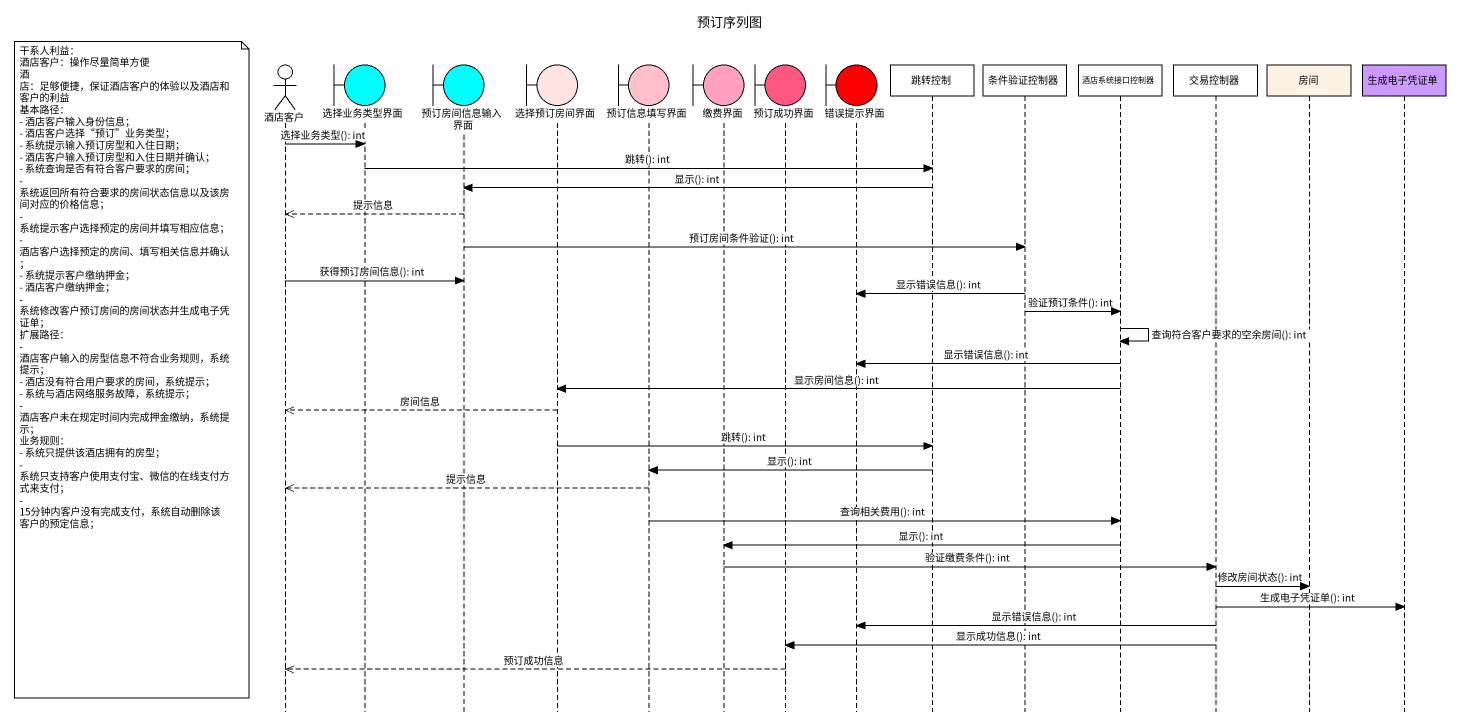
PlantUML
@startuml
title 预订序列图
hide footbox
actor 酒店客户
boundary 选择业务类型界面 #00FFFF
boundary 预订房间信息输入界面 #00FFFF
boundary 选择预订房间界面 #FFE4E1
boundary 预订信息填写界面 #FFC0CB
boundary 缴费界面 #FFA0C0
boundary 预订成功界面 #FF5780
boundary 错误提示界面 #FF0000
participant 跳转控制
participant 条件验证控制器
participant 酒店系统接口控制器
participant 交易控制器
participant 房间 #FCF2E3
participant 生成电子凭证单 #CC99FF

酒店客户 -> 选择业务类型界面 : 选择业务类型(): int
选择业务类型界面 -> 跳转控制 : 跳转(): int
跳转控制 -> 预订房间信息输入界面 : 显示(): int
预订房间信息输入界面 -->> 酒店客户 : 提示信息
预订房间信息输入界面 -> 条件验证控制器 : 预订房间条件验证(): int
酒店客户 -> 预订房间信息输入界面 : 获得预订房间信息(): int
条件验证控制器 -> 错误提示界面 : 显示错误信息(): int
条件验证控制器 -> 酒店系统接口控制器 : 验证预订条件(): int
酒店系统接口控制器 -> 酒店系统接口控制器 : 查询符合客户要求的空余房间(): int
酒店系统接口控制器 -> 错误提示界面 : 显示错误信息(): int
note left of 酒店客户
  干系人利益：
  酒店客户：操作尽量简单方便
  酒 店：足够便捷，保证酒店客户的体验以及酒店和客户的利益
  基本路径：
  - 酒店客户输入身份信息；
  - 酒店客户选择“预订”业务类型；
  - 系统提示输入预订房型和入住日期；
  - 酒店客户输入预订房型和入住日期并确认；
  - 系统查询是否有符合客户要求的房间；
  - 系统返回所有符合要求的房间状态信息以及该房间对应的价格信息；
  - 系统提示客户选择预定的房间并填写相应信息；
  - 酒店客户选择预定的房间、填写相关信息并确认；
  - 系统提示客户缴纳押金；
  - 酒店客户缴纳押金；
  - 系统修改客户预订房间的房间状态并生成电子凭证单；
  扩展路径：
  - 酒店客户输入的房型信息不符合业务规则，系统提示；
  - 酒店没有符合用户要求的房间，系统提示；
  - 系统与酒店网络服务故障，系统提示；
  - 酒店客户未在规定时间内完成押金缴纳，系统提示；
  业务规则：
  - 系统只提供该酒店拥有的房型；
  - 系统只支持客户使用支付宝、微信的在线支付方式来支付；
  - 15分钟内客户没有完成支付，系统自动删除该客户的预定信息；
end note
酒店系统接口控制器 -> 选择预订房间界面 : 显示房间信息(): int
选择预订房间界面 -->> 酒店客户 : 房间信息
选择预订房间界面 -> 跳转控制 : 跳转(): int
跳转控制 -> 预订信息填写界面 : 显示(): int
预订信息填写界面 -->> 酒店客户 : 提示信息
预订信息填写界面 -> 酒店系统接口控制器 : 查询相关费用(): int
酒店系统接口控制器 -> 缴费界面 : 显示(): int
缴费界面 -> 交易控制器 : 验证缴费条件(): int
交易控制器 -> 房间 : 修改房间状态(): int
交易控制器 -> 生成电子凭证单 : 生成电子凭证单(): int
交易控制器 -> 错误提示界面 : 显示错误信息(): int
交易控制器 -> 预订成功界面 : 显示成功信息(): int
预订成功界面 -->> 酒店客户 : 预订成功信息
@enduml
